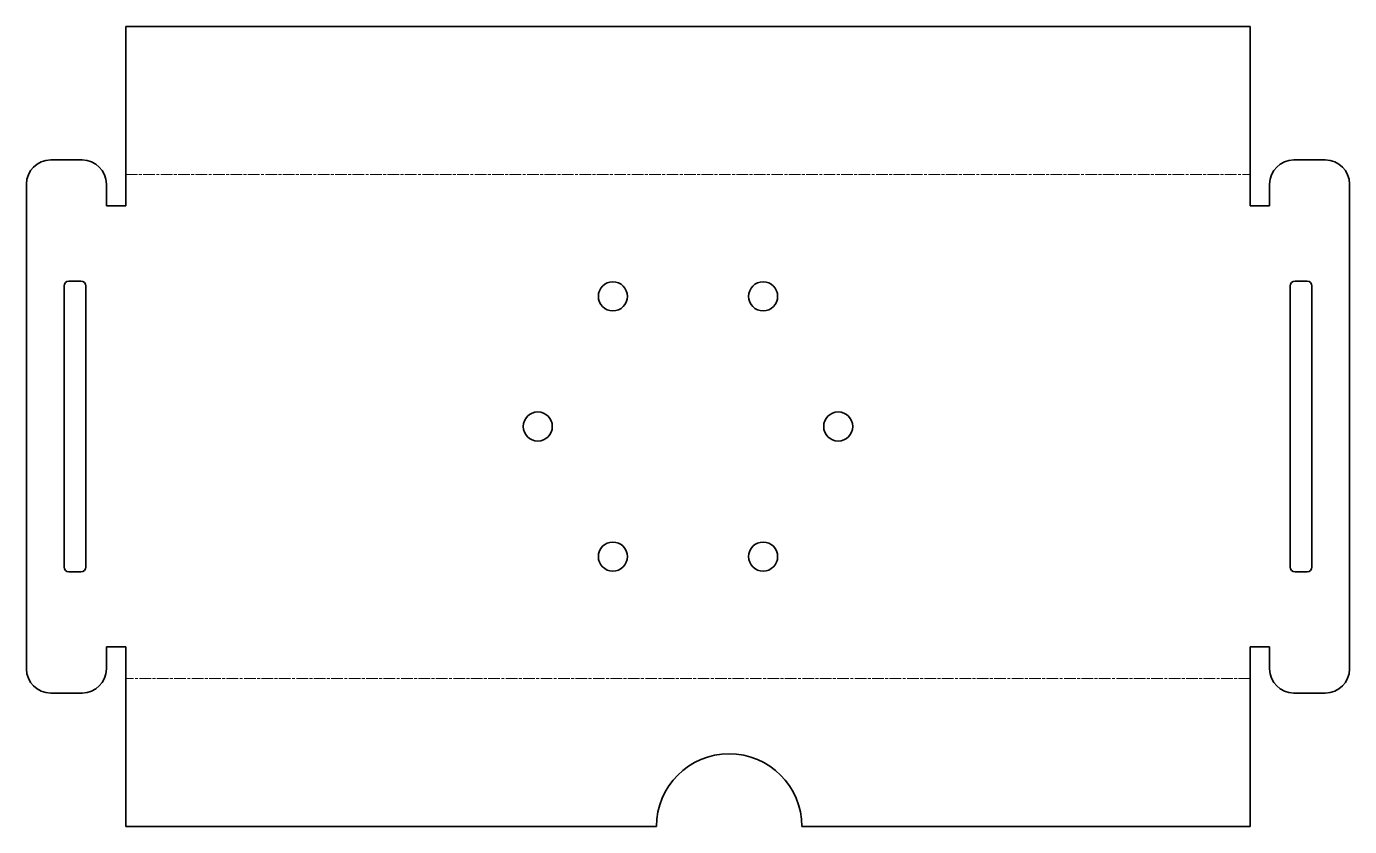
# Model space of a CAD drawing. Header units: inches. Extents: x 0 to 273, y 0 to 165.
import ezdxf

# ---------------------------------------------------------------- set-up
doc = ezdxf.new("R2010")
doc.units = ezdxf.units.IN
doc.header["$MEASUREMENT"] = 0
doc.linetypes.add('Chain', pattern=[13.68, 9.12, -1.14, 2.28, -1.14])
doc.layers.add('SIMUMAK Bend Centerline (ISO)', color=7, linetype='Chain', lineweight=9)
doc.layers.add('SIMUMAK Visible (ISO)', color=7, linetype='Continuous', lineweight=35)

# ---------------------------------------------------------------- blocks, each defined once
blk = doc.blocks.new('3DOF250-04-CCC01_Chapa Cardan Central_3DOF250-04-CCC01 (Desplegada)')
at = {"layer": 'SIMUMAK Bend Centerline (ISO)', "ltscale": 0.263158}
for p, q in [((-116, 52.02), (116, 52.02)), ((116, -52.02), (-116, -52.02))]:
    blk.add_line(p, q, dxfattribs=at)
at = {"layer": 'SIMUMAK Visible (ISO)'}
for p, q in [((116, 82.55), (-116, 82.55)), ((-116, 82.55), (-116, 45.5)), ((116, 82.55), (116, 45.5)), ((-131.5, 55), (-125, 55)), ((125, 55), (131.5, 55)), ((-136.5, -50), (-136.5, 50)), ((-120, 45.5), (-120, 50)), ((120, 50), (120, 45.5)), ((136.5, 50), (136.5, -50)), ((-116, 45.5), (-120, 45.5)), ((120, 45.5), (116, 45.5)), ((-128.75, -29), (-128.75, 29)), ((-127.75, 30), (-125.25, 30)), ((-124.25, 29), (-124.25, -29)), ((124.25, -29), (124.25, 29)), ((125.25, 30), (127.75, 30)), ((128.75, 29), (128.75, -29)), ((-125.25, -30), (-127.75, -30)), ((127.75, -30), (125.25, -30)), ((-120, -45.5), (-116, -45.5)), ((-120, -50), (-120, -45.5)), ((-116, -82.55), (-116, -45.5)), ((116, -45.5), (120, -45.5)), ((116, -82.55), (116, -45.5)), ((120, -45.5), (120, -50)), ((-125, -55), (-131.5, -55)), ((131.5, -55), (125, -55)), ((-116, -82.55), (-6.5, -82.55)), ((23.5, -82.55), (116, -82.55))]:
    blk.add_line(p, q, dxfattribs=at)
for centre in [(-15.5, 26.85), (15.5, 26.85), (-31, 0), (31, 0), (-15.5, -26.85), (15.5, -26.85)]:
    blk.add_circle(centre, 3, dxfattribs=at)
at = {"layer": 'SIMUMAK Visible (ISO)', "extrusion": (0, 0, -1)}
for centre, radius, start, end in [((131.5, 50), 5, 0, 90), ((125, 50), 5, 90, 180), ((-125, 50), 5, 0, 90), ((-131.5, 50), 5, 90, 180), ((131.5, -50), 5, 270, 0), ((125, -50), 5, 180, 270), ((-125, -50), 5, 270, 360), ((-131.5, -50), 5, 180, 270), ((-8.5, -82.55), 15, 0, 180)]:
    blk.add_arc(centre, radius, start, end, dxfattribs=at)
at = {"layer": 'SIMUMAK Visible (ISO)'}
for centre, start, end in [((-127.75, 29), 90, 180), ((-125.25, 29), 0, 90), ((125.25, 29), 90, 180), ((127.75, 29), 360, 90), ((-127.75, -29), 180, 270), ((-125.25, -29), 270, 360), ((125.25, -29), 180, 270), ((127.75, -29), 270, 360)]:
    blk.add_arc(centre, 1, start, end, dxfattribs=at)

msp = doc.modelspace()

# ---------------------------------------------------------------- block references
msp.add_blockref('3DOF250-04-CCC01_Chapa Cardan Central_3DOF250-04-CCC01 (Desplegada)', (136.5, 82.55))

doc.saveas('drawing.dxf')
